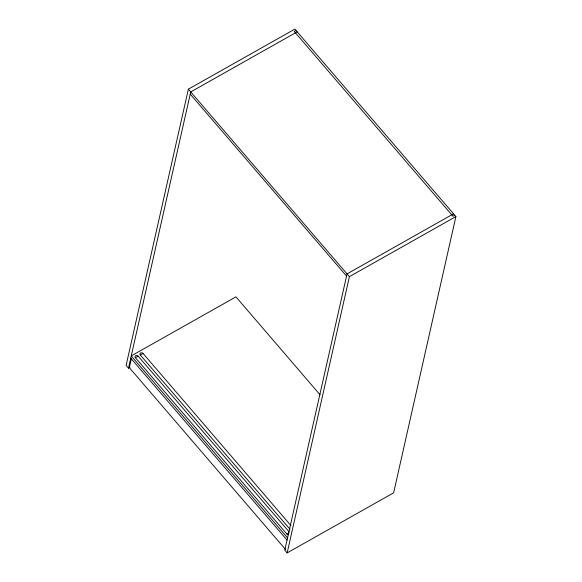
<?xml version="1.0" encoding="UTF-8"?>
<svg xmlns="http://www.w3.org/2000/svg" width="582" height="582" viewBox="0 0 582 582"><rect width="100%" height="100%" fill="white"/><g stroke="black" fill="none" stroke-linecap="round" stroke-linejoin="round"><path stroke-width="0.87" d="M453.524 213.827L347.047 273.896L284.787 550.143L287.159 552.9L393.636 492.83L455.895 216.584L294.841 29.1L188.364 89.17L126.105 365.416L128.477 368.173L130.055 367.286M128.477 368.173L190.729 91.927L297.213 31.857M131.437 358.461L129.364 367.671L285.675 549.641M287.159 552.9L349.411 276.654L455.895 216.584M295.991 30.439L294.216 31.443L452.971 216.249L454.746 215.245M288.337 534.771A1.746 1.433 12.7 0 1 286.919 534.101L135.41 357.726L138.16 356.169L289.079 531.861M290.025 529.285L140.291 354.969L143.041 353.42L291 525.662M286.919 534.101L288.985 532.937M188.364 89.17L349.411 276.654M190.234 94.124L346.552 276.094M320.02 394.742L235.943 296.856L131.234 355.929L287.552 537.899M130.739 358.126L287.057 540.096M140.291 354.969A1.746 1.433 12.7 0 1 140.618 352.976A1.746 1.433 12.7 0 1 143.041 353.42M135.41 357.726A1.746 1.433 12.7 0 1 135.737 355.726A1.746 1.433 12.7 0 1 138.16 356.169"/></g></svg>
